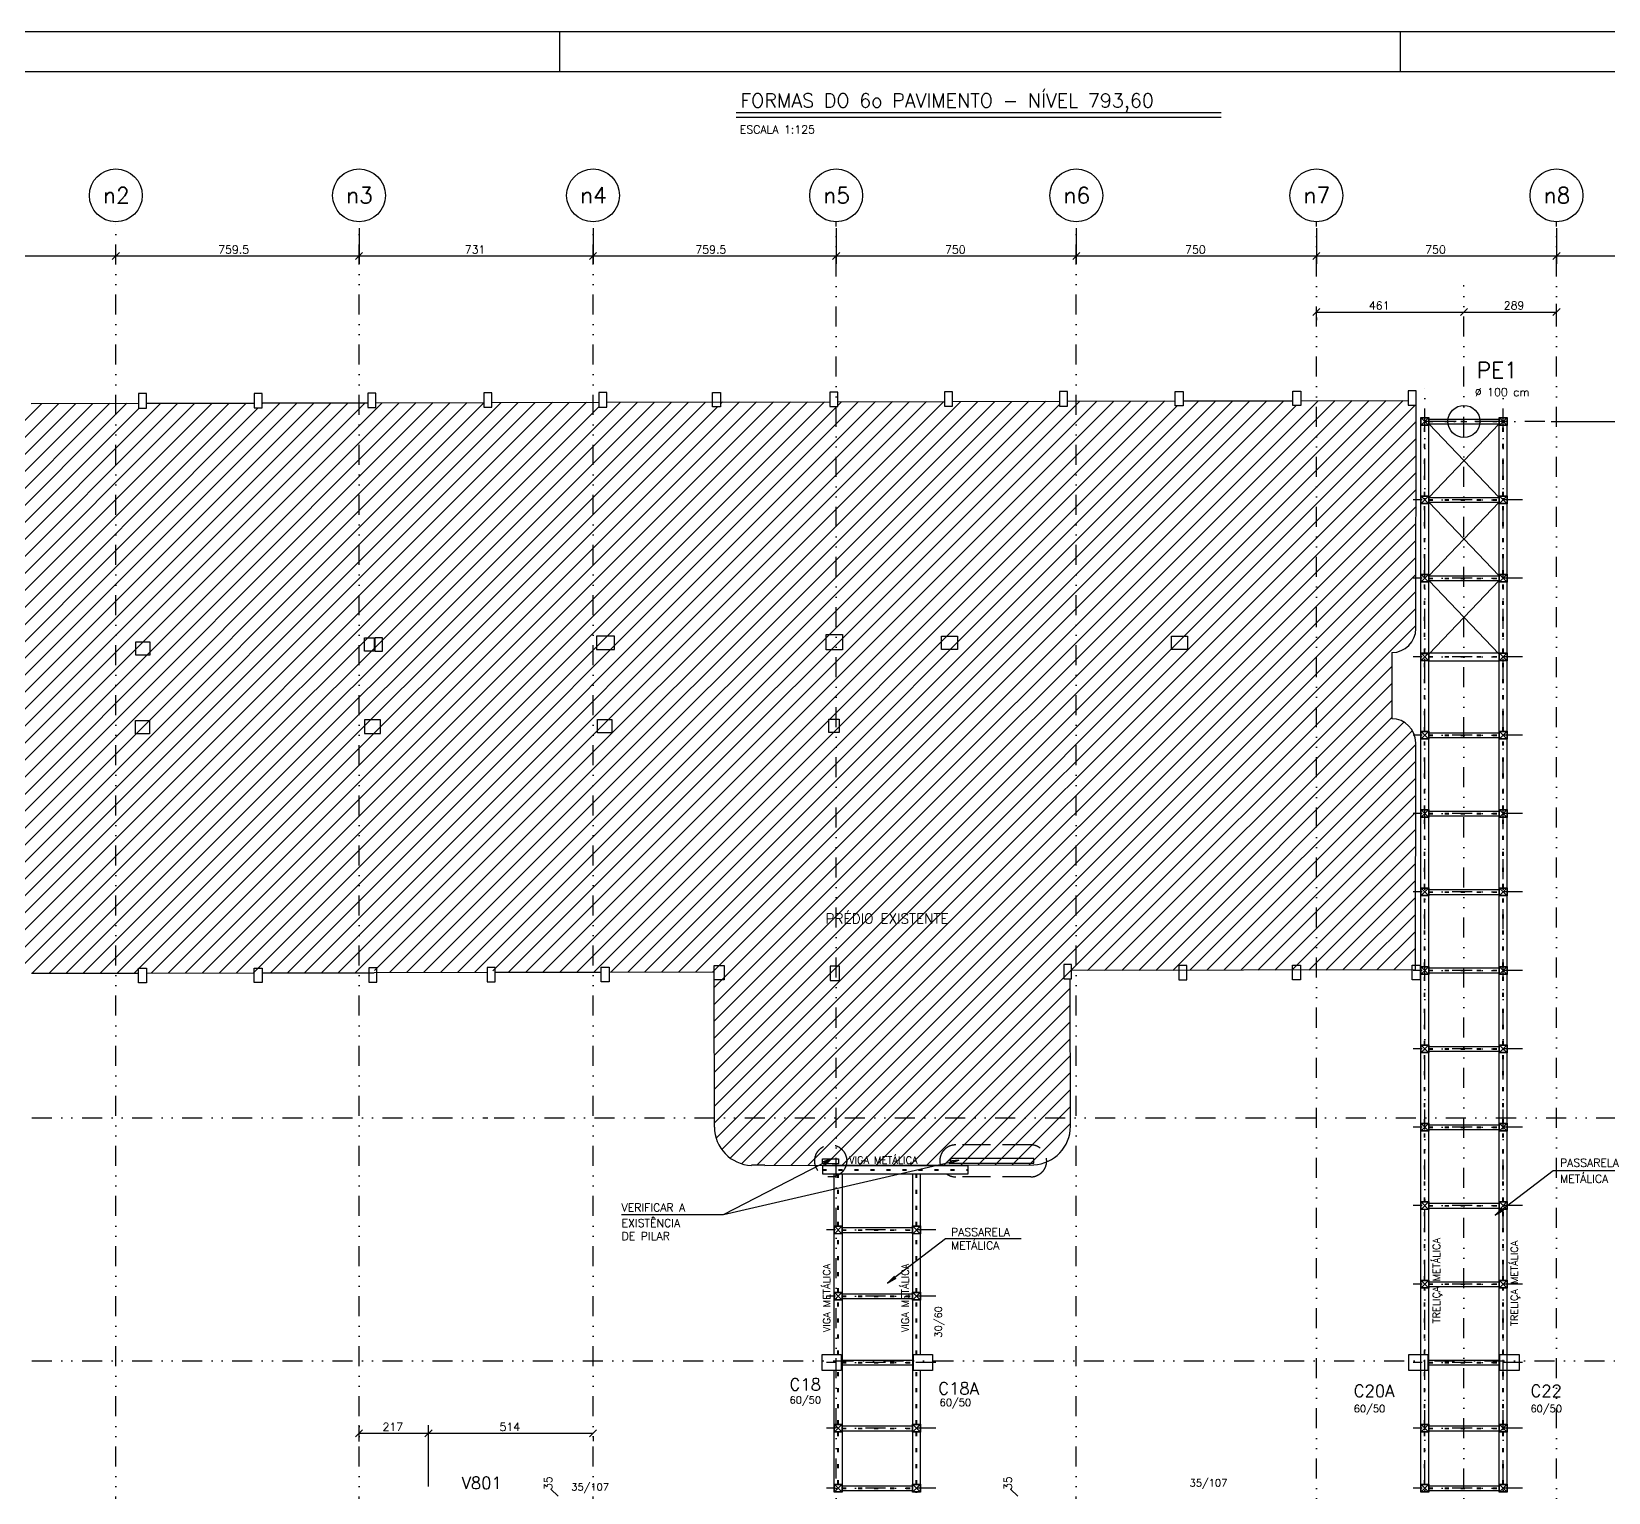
# Model space of a CAD drawing. Extents: x 535712 to 550587, y -55 to 10457.
# Drawn here: x 538436 to 543362, y 5893 to 10457 of the extents above; entities that cross this region are included whole.
import ezdxf

# ---------------------------------------------------------------- set-up
doc = ezdxf.new("R2010")
doc.units = 0
doc.header["$LTSCALE"] = 125
doc.header["$MEASUREMENT"] = 0
for name, pattern in [('DIVIDE', [1.25, 0.5, -0.25, 0, -0.25, 0, -0.25]), ('ESTILO_TQS_0001', [1, 0.7, -0.3]), ('ESTILO_TQS_0002', [0.4, 0.1, -0.3]), ('HIDDEN', [0.375, 0.25, -0.125])]:
    doc.linetypes.add(name, pattern=pattern)
doc.layers.get('0').update_dxf_attribs({"linetype": 'CONTINUOUS'})
for name, color, linetype in [('200', 151, 'ESTILO_TQS_0002'), ('205', 14, 'DIVIDE'), ('210', 11, 'HIDDEN'), ('211', 240, 'ESTILO_TQS_0001'), ('216', 7, 'CONTINUOUS'), ('220', 4, 'CONTINUOUS'), ('221', 5, 'CONTINUOUS'), ('222', 6, 'CONTINUOUS'), ('230', 3, 'CONTINUOUS'), ('231', 5, 'CONTINUOUS'), ('238', 11, 'CONTINUOUS'), ('241', 5, 'CONTINUOUS'), ('250', 5, 'CONTINUOUS')]:
    doc.layers.add(name, color=color, linetype=linetype)
doc.styles.get("Standard").update_dxf_attribs({"font": 'ROMANS.SHX'})

msp = doc.modelspace()

# ---------------------------------------------------------------- linework, layer by layer
for p, q in [((535711.8, 10457.2), (550586.8, 10457.2)), ((540086.8, 10332.2), (540086.8, 10457.2)), ((542711.8, 10332.2), (542711.8, 10457.2))]:
    msp.add_line(p, q)
at = {"layer": '200'}
for p, q in [((542787.2, 9006.7), (542787.2, 9226.7)), ((542788.7, 9006.7), (542788.7, 9226.7)), ((542800.5, 9240), (543020.5, 9240)), ((542800.5, 9238.5), (543020.5, 9238.5)), ((543032.2, 9006.7), (543032.2, 9226.7)), ((543033.7, 9006.7), (543033.7, 9226.7)), ((542787.2, 8761.7), (542787.2, 8981.7)), ((542788.7, 8761.7), (542788.7, 8981.7)), ((542800.5, 8995), (543020.5, 8995)), ((542800.5, 8993.5), (543020.5, 8993.5)), ((543032.2, 8761.7), (543032.2, 8981.7)), ((543033.7, 8761.7), (543033.7, 8981.7)), ((542787.2, 8516.7), (542787.2, 8736.7)), ((542788.7, 8516.7), (542788.7, 8736.7)), ((542800.5, 8750), (543020.5, 8750)), ((542800.5, 8748.5), (543020.5, 8748.5)), ((543032.2, 8516.7), (543032.2, 8736.7)), ((543033.7, 8516.7), (543033.7, 8736.7)), ((542787.2, 8271.7), (542787.2, 8491.7)), ((542788.7, 8271.7), (542788.7, 8491.7)), ((542800.5, 8505), (543020.5, 8505)), ((542800.5, 8503.5), (543020.5, 8503.5)), ((543032.2, 8271.7), (543032.2, 8491.7)), ((543033.7, 8271.7), (543033.7, 8491.7)), ((542787.2, 8026.7), (542787.2, 8246.7)), ((542788.7, 8026.7), (542788.7, 8246.7)), ((542800.5, 8260), (543020.5, 8260)), ((542800.5, 8258.5), (543020.5, 8258.5)), ((543032.2, 8026.7), (543032.2, 8246.7)), ((543033.7, 8026.7), (543033.7, 8246.7)), ((542787.2, 7781.7), (542787.2, 8001.7)), ((542788.7, 7781.7), (542788.7, 8001.7)), ((542800.5, 8015), (543020.5, 8015)), ((542800.5, 8013.5), (543020.5, 8013.5)), ((543032.2, 7781.7), (543032.2, 8001.7)), ((543033.7, 7781.7), (543033.7, 8001.7)), ((542787.2, 7536.7), (542787.2, 7756.7)), ((542788.7, 7536.7), (542788.7, 7756.7)), ((542800.5, 7770), (543020.5, 7770)), ((542800.5, 7768.5), (543020.5, 7768.5)), ((543032.2, 7536.7), (543032.2, 7756.7)), ((543033.7, 7536.7), (543033.7, 7756.7)), ((542787.2, 7291.7), (542787.2, 7511.7)), ((542788.7, 7291.7), (542788.7, 7511.7)), ((542800.5, 7525), (543020.5, 7525)), ((542800.5, 7523.5), (543020.5, 7523.5)), ((543032.2, 7291.7), (543032.2, 7511.7)), ((543033.7, 7291.7), (543033.7, 7511.7)), ((542787.2, 7046.7), (542787.2, 7266.7)), ((542788.7, 7046.7), (542788.7, 7266.7)), ((542800.5, 7280), (543020.5, 7280)), ((542800.5, 7278.5), (543020.5, 7278.5)), ((543032.2, 7046.7), (543032.2, 7266.7)), ((543033.7, 7046.7), (543033.7, 7266.7)), ((542787.2, 6801.7), (542787.2, 7021.7)), ((542788.7, 6801.7), (542788.7, 7021.7)), ((542800.5, 7035), (543020.5, 7035)), ((542800.5, 7033.5), (543020.5, 7033.5)), ((543032.2, 6801.7), (543032.2, 7021.7)), ((543033.7, 6801.7), (543033.7, 7021.7)), ((540906.6, 6902.2), (541361.6, 6902.2)), ((540906.6, 6900.2), (541361.6, 6900.2)), ((540954.5, 6725.7), (540954.5, 6888.7)), ((540956.5, 6725.7), (540956.5, 6888.7)), ((541199.5, 6725.7), (541199.5, 6888.7)), ((541201.5, 6725.7), (541201.5, 6888.7)), ((542787.2, 6556.7), (542787.2, 6776.7)), ((542788.7, 6556.7), (542788.7, 6776.7)), ((542800.5, 6790), (543020.5, 6790)), ((542800.5, 6788.5), (543020.5, 6788.5)), ((543032.2, 6556.7), (543032.2, 6776.7)), ((543033.7, 6556.7), (543033.7, 6776.7)), ((540954.5, 6518.7), (540954.5, 6700.7)), ((540956.5, 6518.7), (540956.5, 6700.7)), ((540968, 6714), (541188, 6714)), ((540968, 6712.5), (541188, 6712.5)), ((541199.5, 6518.7), (541199.5, 6700.7)), ((541201.5, 6518.7), (541201.5, 6700.7)), ((540968, 6507), (541188, 6507)), ((540968, 6505.5), (541188, 6505.5)), ((542787.2, 6324.2), (542787.2, 6531.7)), ((542788.7, 6324.2), (542788.7, 6531.7)), ((542800.5, 6545), (543020.5, 6545)), ((542800.5, 6543.5), (543020.5, 6543.5)), ((543032.2, 6324.2), (543032.2, 6531.7)), ((543033.7, 6324.2), (543033.7, 6531.7)), ((540954.5, 6324.3), (540954.5, 6493.7)), ((540956.5, 6324.3), (540956.5, 6493.7)), ((541199.5, 6324.2), (541199.5, 6493.7)), ((541201.5, 6324.2), (541201.5, 6493.7)), ((540954.5, 6106.2), (540954.5, 6274.3)), ((540956.5, 6106.2), (540956.5, 6274.3)), ((540968, 6300), (541188, 6300)), ((540968, 6298.5), (541188, 6298.5)), ((541199.5, 6106.2), (541199.5, 6274.2)), ((541201.5, 6106.2), (541201.5, 6274.2)), ((542787.2, 6106.2), (542787.2, 6274.2)), ((542788.7, 6106.2), (542788.7, 6274.2)), ((542800.5, 6300), (543020.5, 6300)), ((542800.5, 6298.5), (543020.5, 6298.5)), ((543032.2, 6106.2), (543032.2, 6274.2)), ((543033.7, 6106.2), (543033.7, 6274.2)), ((540954.5, 5919.2), (540954.5, 6081.2)), ((540956.5, 5919.2), (540956.5, 6081.2)), ((540968, 6094.5), (541188, 6094.5)), ((540968, 6093), (541188, 6093)), ((541199.5, 5919.2), (541199.5, 6081.2)), ((541201.5, 5919.2), (541201.5, 6081.2)), ((542787.2, 5919.2), (542787.2, 6081.2)), ((542788.7, 5919.2), (542788.7, 6081.2)), ((542800.5, 6094.5), (543020.5, 6094.5)), ((542800.5, 6093), (543020.5, 6093)), ((543032.2, 5919.2), (543032.2, 6081.2)), ((543033.7, 5919.2), (543033.7, 6081.2)), ((540968, 5907.5), (541188, 5907.5)), ((540968, 5906), (541188, 5906)), ((541199.5, 5892.2), (541199.5, 5894.2)), ((541201.5, 5892.2), (541201.5, 5894.2)), ((542800.5, 5907.5), (543020.5, 5907.5)), ((542800.5, 5906), (543020.5, 5906))]:
    msp.add_line(p, q, dxfattribs=at)
at = {"layer": '205'}
for p, q in [((538699.6, 3158.6), (538699.6, 9862.8)), ((539459.1, 3158.6), (539459.1, 9862.8)), ((540190.1, 3158.6), (540190.1, 9862.8)), ((540949.6, 3121.1), (540949.6, 9862.8)), ((541699.6, 3158.6), (541699.6, 9862.8)), ((542449.6, 3121.1), (542449.6, 9862.8)), ((543199.6, 3121.1), (543199.6, 9862.8)), ((542910.6, 5593.1), (542910.6, 9664.7)), ((542788, 5775.4), (542788, 9365.4)), ((543033, 5775.4), (543033, 9365.4)), ((543163, 9239.2), (542741.7, 9239.2)), ((543042.9, 9239.2), (542751.9, 9239.2)), ((543092.9, 8994.2), (542751.9, 8994.2)), ((543092.9, 8749.2), (542751.9, 8749.2)), ((543092.9, 8504.2), (542751.9, 8504.2)), ((543092.9, 8259.2), (542751.9, 8259.2)), ((543092.9, 8014.2), (542751.9, 8014.2)), ((543092.9, 7769.2), (542751.9, 7769.2)), ((543092.9, 7524.2), (542751.9, 7524.2)), ((543092.9, 7279.2), (542751.9, 7279.2)), ((536247.2, 7063.7), (539861.6, 7063.7)), ((539881.6, 7063.7), (545659.7, 7063.7)), ((543092.9, 7034.2), (542751.9, 7034.2)), ((543092.9, 6789.2), (542751.9, 6789.2)), ((541260.4, 6713.2), (540919.5, 6713.2)), ((541260.4, 6506.2), (540919.5, 6506.2)), ((543092.9, 6544.2), (542751.9, 6544.2)), ((536247.2, 6304.2), (546279.2, 6304.2)), ((541260.4, 6299.2), (540919.5, 6299.2)), ((543092.9, 6299.2), (542751.9, 6299.2)), ((541260.4, 6093.7), (540919.5, 6093.7)), ((543092.9, 6093.7), (542751.9, 6093.7)), ((541260.4, 5906.7), (540919.5, 5906.7)), ((543092.9, 5906.7), (542751.9, 5906.7))]:
    msp.add_line(p, q, dxfattribs=at)
at = {"layer": '210'}
msp.add_line((542776.4, 8513.7), (542800.5, 8513.7), dxfattribs=at)
at = {"layer": '211'}
for p, q in [((541557.1, 6979.1), (541323.2, 6979.1)), ((541557.1, 6879.1), (541323.2, 6879.1))]:
    msp.add_line(p, q, dxfattribs=at)
msp.add_circle((540932.5, 6929.1), 50, dxfattribs=at)
for centre, start, end in [((541323.2, 6929.1), 90, 270), ((541557.1, 6929.1), 270, 90)]:
    msp.add_arc(centre, 50, start, end, dxfattribs=at)
at = {"layer": '216'}
for p, q in [((538688.5, 9745), (538710.6, 9767.1)), ((538688.5, 9745), (538710.6, 9767.1)), ((539448, 9745), (539470.1, 9767.1)), ((539448, 9745), (539470.1, 9767.1)), ((540179, 9745), (540201.1, 9767.1)), ((540179, 9745), (540201.1, 9767.1)), ((540938.5, 9745), (540960.6, 9767.1)), ((540938.5, 9745), (540960.6, 9767.1)), ((541688.5, 9745), (541710.6, 9767.1)), ((541688.5, 9745), (541710.6, 9767.1)), ((542438.5, 9745), (542460.6, 9767.1)), ((542438.5, 9745), (542460.6, 9767.1)), ((543188.5, 9745), (543210.6, 9767.1)), ((543188.5, 9745), (543210.6, 9767.1)), ((542438.5, 9570), (542460.6, 9592.1)), ((542899.5, 9570), (542921.6, 9592.1)), ((542899.5, 9570), (542921.6, 9592.1)), ((543188.5, 9570), (543210.6, 9592.1)), ((539448, 6067), (539470.1, 6089.1)), ((539665, 6067), (539687.1, 6089.1)), ((539665, 6067), (539687.1, 6089.1)), ((540179, 6067), (540201.1, 6089.1)), ((540080.7, 5881.2), (540058.6, 5903.3)), ((541516.7, 5881.2), (541494.6, 5903.3))]:
    msp.add_line(p, q, dxfattribs=at)
at = {"layer": '220'}
for points in [[(540905.5, 6324.2), (540965.5, 6324.2), (540965.5, 6274.2), (540905.5, 6274.2), (540905.5, 6324.2)], [(540905.6, 6324.3), (540965.6, 6324.3), (540965.6, 6274.3), (540905.6, 6274.3), (540905.6, 6324.3)], [(541190.5, 6324.2), (541250.5, 6324.2), (541250.5, 6274.2), (541190.5, 6274.2), (541190.5, 6324.2)], [(541190.6, 6324.3), (541250.6, 6324.3), (541250.6, 6274.3), (541190.6, 6274.3), (541190.6, 6324.3)], [(542738, 6324.3), (542798, 6324.3), (542798, 6274.3), (542738, 6274.3), (542738, 6324.3)], [(542738, 6324.2), (542798, 6324.2), (542798, 6274.2), (542738, 6274.2), (542738, 6324.2)], [(543023, 6324.3), (543083, 6324.3), (543083, 6274.3), (543023, 6274.3), (543023, 6324.3)], [(543023, 6324.2), (543083, 6324.2), (543083, 6274.2), (543023, 6274.2), (543023, 6324.2)]]:
    msp.add_lwpolyline(points, dxfattribs=at)
msp.add_circle((542910.5, 9239.2), 50, dxfattribs=at)
msp.add_circle((542910.5, 9239.2), 50, dxfattribs=at)
at = {"layer": '221'}
msp.add_line((540637.5, 10189.7), (542152, 10189.7), dxfattribs=at)
for centre in [(538699.6, 9945.3), (539459.1, 9945.3), (540190.1, 9945.3), (540949.6, 9945.3), (541699.6, 9945.3), (542449.6, 9945.3), (543199.6, 9945.3)]:
    msp.add_circle(centre, 82.5, dxfattribs=at)
at = {"layer": '222'}
for p, q in [((536024.3, 10332.2), (550461.8, 10332.2)), ((540637.5, 10204.7), (542152, 10204.7))]:
    msp.add_line(p, q, dxfattribs=at)
at = {"layer": '230'}
for points in [[(538770.8, 9281), (538795.8, 9281), (538795.8, 9326), (538770.8, 9326), (538770.8, 9281)], [(539131.4, 9281.7), (539156.4, 9281.7), (539156.4, 9326.7), (539131.4, 9326.7), (539131.4, 9281.7)], [(539486.3, 9282.5), (539511.3, 9282.5), (539511.3, 9327.5), (539486.3, 9327.5), (539486.3, 9282.5)], [(539849.1, 9283.5), (539874.1, 9283.5), (539874.1, 9328.5), (539849.1, 9328.5), (539849.1, 9283.5)], [(540208.5, 9284.1), (540233.5, 9284.1), (540233.5, 9329.1), (540208.5, 9329.1), (540208.5, 9284.1)], [(540563.4, 9329.9), (540588.5, 9329.9), (540588.5, 9284.9), (540563.4, 9284.9), (540563.4, 9329.9)], [(540929.9, 9285.7), (540954.9, 9285.7), (540954.9, 9330.7), (540929.9, 9330.7), (540929.9, 9285.7)], [(541288.3, 9286.5), (541313.3, 9286.5), (541313.3, 9331.5), (541288.3, 9331.5), (541288.3, 9286.5)], [(541647, 9287.2), (541672, 9287.2), (541672, 9332.2), (541647, 9332.2), (541647, 9287.2)], [(542008.6, 9333), (542033.7, 9333), (542033.7, 9288.1), (542008.6, 9288.1), (542008.6, 9333)], [(542376.2, 9333.8), (542401.3, 9333.8), (542401.3, 9288.9), (542376.2, 9288.9), (542376.2, 9333.8)], [(542736.3, 9289.6), (542761.3, 9289.6), (542761.3, 9334.6), (542736.3, 9334.6), (542736.3, 9289.6)], [(540918.6, 8573.2), (540969.5, 8573.2), (540969.5, 8525.8), (540918.6, 8525.8), (540918.6, 8573.2)], [(538762, 8551.1), (538805.4, 8551.1), (538805.4, 8509.2), (538762, 8509.2), (538762, 8551.1)], [(539475.8, 8563.2), (539506.8, 8563.2), (539506.8, 8521.2), (539475.8, 8521.2), (539475.8, 8563.2)], [(539508.8, 8521.2), (539532.8, 8521.2), (539532.8, 8563.2), (539508.8, 8563.2), (539508.8, 8521.2)], [(540201.3, 8526.2), (540257.4, 8526.2), (540257.4, 8568.2), (540201.3, 8568.2), (540201.3, 8526.2)], [(541278.8, 8568.1), (541328.9, 8568.1), (541328.9, 8526.2), (541278.8, 8526.2), (541278.8, 8568.1)], [(541996.8, 8568.2), (542046.9, 8568.2), (542046.9, 8526.3), (541996.8, 8526.3), (541996.8, 8568.2)], [(538760.8, 8304.8), (538804.9, 8304.8), (538804.9, 8262.9), (538760.8, 8262.9), (538760.8, 8304.8)], [(539476.2, 8264.4), (539526.1, 8264.4), (539526.1, 8306.5), (539476.2, 8306.5), (539476.2, 8264.4)], [(540204.5, 8308), (540248.9, 8308), (540248.9, 8266.1), (540204.5, 8266.1), (540204.5, 8308)], [(540926.2, 8309.5), (540958.8, 8309.5), (540958.8, 8267.4), (540926.2, 8267.4), (540926.2, 8309.5)], [(540568, 7539.9), (540599.6, 7539.9), (540599.6, 7494.9), (540568, 7494.9), (540568, 7539.9)], [(540960.3, 7537.4), (540930.4, 7537.4), (540930.4, 7492.9), (540960.3, 7492.9), (540960.3, 7537.4)], [(541660.2, 7497.3), (541685.1, 7497.3), (541685.1, 7542.3), (541660.2, 7542.3), (541660.2, 7497.3)], [(542020.2, 7494.4), (542045.1, 7494.4), (542045.1, 7539.4), (542020.2, 7539.4), (542020.2, 7494.4)], [(542400.2, 7495.2), (542375.1, 7495.2), (542375.1, 7540.1), (542400.2, 7540.1), (542400.2, 7495.2)], [(542773.5, 7495.2), (542748.4, 7495.2), (542748.4, 7540.1), (542773.5, 7540.1), (542773.5, 7495.2)], [(538770.5, 7530.8), (538795.5, 7530.8), (538795.5, 7485.8), (538770.5, 7485.8), (538770.5, 7530.8)], [(539131.4, 7531.6), (539156.4, 7531.6), (539156.4, 7486.6), (539131.4, 7486.6), (539131.4, 7531.6)], [(539489.6, 7487.4), (539514.6, 7487.4), (539514.6, 7532.4), (539489.6, 7532.4), (539489.6, 7487.4)], [(539858.9, 7488.2), (539883.9, 7488.2), (539883.9, 7533.2), (539858.9, 7533.2), (539858.9, 7488.2)], [(540240.8, 7488.9), (540215.8, 7488.9), (540215.8, 7533.9), (540240.8, 7533.9), (540240.8, 7488.9)], [(540956.6, 6920.1), (540906.6, 6920.1), (540906.6, 6935.1), (540956.6, 6935.1), (540956.6, 6920.1)], [(541306.8, 6921.5), (541566.8, 6921.5), (541566.8, 6936.5), (541306.8, 6936.5), (541306.8, 6921.5)]]:
    msp.add_lwpolyline(points, dxfattribs=at)
at = {"layer": '231'}
for p, q in [((537340.2, 7583.7), (539053.1, 9296.6)), ((537340.2, 7636.7), (539000, 9296.5)), ((537340.3, 7689.8), (538946.8, 9296.3)), ((537340.3, 7742.8), (538893.7, 9296.2)), ((537340.3, 7795.9), (538840.5, 9296.1)), ((537340.3, 7902), (538734.2, 9295.9)), ((537340.3, 7955), (538681.1, 9295.8)), ((537340.3, 7848.9), (538772.3, 9281)), ((537340.4, 8008.1), (538627.9, 9295.6)), ((537340.4, 8061.1), (538574.8, 9295.5)), ((537340.4, 8114.2), (538521.6, 9295.4)), ((537340.4, 8167.2), (538468.5, 9295.3)), ((537342.5, 7532.9), (539106.3, 9296.7)), ((537375.4, 7512.7), (539144.4, 9281.7)), ((537428.5, 7512.9), (539212.6, 9296.9)), ((537481.7, 7513), (539265.7, 9297)), ((537534.8, 7513.1), (539318.9, 9297.2)), ((537587.9, 7513.2), (539372, 9297.3)), ((537641.1, 7513.3), (539425.2, 9297.4)), ((537694.2, 7513.4), (539478.3, 9297.5)), ((537747.4, 7513.6), (539531.5, 9297.6)), ((537800.5, 7513.7), (539584.6, 9297.7)), ((537853.7, 7513.8), (539637.8, 9297.9)), ((537906.8, 7513.9), (539690.9, 9298)), ((537960, 7514), (539744.1, 9298.1)), ((538013.1, 7514.1), (539797.2, 9298.2)), ((538077, 7524.9), (539849.1, 9297.1)), ((538119.4, 7514.3), (539903.5, 9298.4)), ((538172.4, 7514.3), (539956.7, 9298.5)), ((538225.4, 7514.3), (540009.8, 9298.7)), ((538278.5, 7514.3), (540063, 9298.8)), ((538331.5, 7514.3), (540116.1, 9298.9)), ((538384.5, 7514.3), (540169.3, 9299)), ((538435, 9295.2), (538770.8, 9296)), ((538438.3, 7515.1), (540208.5, 9285.2)), ((538491.5, 7515.2), (540275.6, 9299.2)), ((538544.6, 7515.3), (540328.7, 9299.4)), ((538597.8, 7515.4), (540381.9, 9299.5)), ((538650.9, 7515.5), (540435, 9299.6)), ((538704.1, 7515.6), (540488.1, 9299.7)), ((538757.2, 7515.8), (540541.3, 9299.8)), ((538795.8, 9296), (539131.4, 9296.7)), ((538810.4, 7515.9), (540579.4, 9284.9)), ((538863.5, 7516), (540647.6, 9300.1)), ((538916.7, 7516.1), (540700.7, 9300.2)), ((538969.8, 7516.2), (540753.9, 9300.3)), ((539023, 7516.3), (540807, 9300.4)), ((539076.1, 7516.5), (540860.2, 9300.5)), ((539129.3, 7516.6), (540913.3, 9300.6)), ((539156.4, 9296.8), (539486.3, 9297.5)), ((539156.4, 9293.7), (539159.4, 9296.8)), ((539182.4, 7516.6), (540951.4, 9285.7)), ((539235.4, 7516.6), (541019.6, 9300.9)), ((539288.4, 7516.6), (541072.8, 9301)), ((539341.5, 7516.6), (541125.9, 9301.1)), ((539394.5, 7516.6), (541179.1, 9301.2)), ((539447.5, 7516.6), (541232.2, 9301.3)), ((539507.6, 7523.7), (541285.4, 9301.5)), ((539511.3, 9297.6), (539849.1, 9298.3)), ((539554.5, 7517.5), (541338.5, 9301.6)), ((539607.6, 7517.6), (541391.7, 9301.7)), ((539660.8, 7517.7), (541444.8, 9301.8)), ((539713.9, 7517.8), (541498, 9301.9)), ((539767.1, 7518), (541551.1, 9302)), ((539820.2, 7518.1), (541604.3, 9302.1)), ((539874.1, 9298.4), (540208.5, 9299.1)), ((539877.5, 7522.3), (541647, 9291.9)), ((539926.5, 7518.3), (541710.6, 9302.4)), ((539979.7, 7518.4), (541763.7, 9302.5)), ((540032.8, 7518.5), (541816.9, 9302.6)), ((540086, 7518.7), (541870, 9302.7)), ((540139.1, 7518.8), (541923.2, 9302.8)), ((540192.3, 7518.9), (541976.3, 9303)), ((540233.5, 9299.2), (540929.9, 9300.7)), ((540245.4, 7519), (542014.5, 9288.1)), ((540298.6, 7519.1), (542082.6, 9303.2)), ((540351.7, 7519.2), (542135.8, 9303.3)), ((540404.9, 7519.4), (542188.9, 9303.4)), ((540458, 7519.5), (542242.1, 9303.5)), ((540511.2, 7519.6), (542295.2, 9303.7)), ((540564.3, 7519.7), (542348.4, 9303.8)), ((540568.5, 7470.9), (542386.5, 9288.9)), ((540568.6, 7418), (542454.7, 9304)), ((540568.8, 7365.1), (542507.8, 9304.1)), ((540568.9, 7312.1), (542561, 9304.2)), ((540569, 7259.2), (542614.1, 9304.4)), ((540569.1, 7206.3), (542667.3, 9304.5)), ((540569.2, 7153.4), (542720.4, 9304.6)), ((540569.3, 7100.5), (542758.5, 9289.6)), ((540588.5, 9294), (540594.4, 9299.9)), ((540954.9, 9300.7), (541288.3, 9301.5)), ((540954.9, 9289.2), (540966.5, 9300.8)), ((541313.3, 9301.5), (541647, 9302.2)), ((541672, 9302.3), (542008.6, 9303)), ((542033.7, 9303.1), (542376.2, 9303.8)), ((542401.3, 9303.9), (542736.2, 9304.6)), ((542401.3, 9303.6), (542401.5, 9303.9)), ((542760.3, 8592.2), (542761.3, 9289.6)), ((540569.4, 7047.6), (542761.2, 9239.3)), ((542776.5, 9227.7), (542799.5, 9250.7)), ((542776.5, 9250.7), (542799.5, 9227.7)), ((543021.5, 9250.7), (543044.5, 9227.7)), ((543021.5, 9227.7), (543044.5, 9250.7)), ((540575.9, 7001), (542761.1, 9186.2)), ((540592.3, 6964.3), (542761, 9133.1)), ((540619.5, 6938.5), (542761, 9080)), ((540654.3, 6920.3), (542760.9, 9026.9)), ((540702.2, 6915.2), (542760.8, 8973.8)), ((542776.5, 8982.7), (542799.5, 9005.7)), ((542776.5, 9005.7), (542799.5, 8982.7)), ((543021.5, 9005.7), (543044.5, 8982.7)), ((543021.5, 8982.7), (543044.5, 9005.7)), ((540755.4, 6915.3), (542760.7, 8920.6)), ((540808.5, 6915.4), (542760.7, 8867.5)), ((540861.7, 6915.5), (542760.6, 8814.4)), ((540914.8, 6915.6), (542760.5, 8761.3)), ((542776.5, 8737.7), (542799.5, 8760.7)), ((542776.5, 8760.7), (542799.5, 8737.7)), ((543021.5, 8760.7), (543044.5, 8737.7)), ((543021.5, 8737.7), (543044.5, 8760.7)), ((540968, 6915.8), (542760.4, 8708.2)), ((541021.1, 6915.9), (542760.3, 8655.1)), ((541074.3, 6916), (542760.3, 8602)), ((541735.1, 7523.7), (542684.8, 8473.5)), ((542684.8, 8517.1), (542684.8, 8310.5)), ((542776.5, 8492.7), (542799.5, 8515.7)), ((542776.5, 8515.7), (542799.5, 8492.7)), ((543021.5, 8515.7), (543044.5, 8492.7)), ((543021.5, 8492.7), (543044.5, 8515.7)), ((541788.2, 7523.9), (542684.8, 8420.4)), ((541841.4, 7524), (542684.8, 8367.4)), ((541894.5, 7524.1), (542684.8, 8314.4)), ((541947.7, 7524.2), (542723.1, 8299.7)), ((542000.8, 7524.3), (542749.6, 8273.1)), ((542054, 7524.4), (542759.7, 8230.2)), ((542758.7, 7526), (542759.7, 8235.4)), ((542776.5, 8247.7), (542799.5, 8270.7)), ((542776.5, 8270.7), (542799.5, 8247.7)), ((543021.5, 8270.7), (543044.5, 8247.7)), ((543021.5, 8247.7), (543044.5, 8270.7)), ((542107.1, 7524.5), (542759.6, 8177.1)), ((542160.2, 7524.7), (542759.6, 8124)), ((542213.4, 7524.8), (542759.5, 8070.9)), ((542266.5, 7524.9), (542759.4, 8017.8)), ((542776.5, 8002.7), (542799.5, 8025.7)), ((542776.5, 8025.7), (542799.5, 8002.7)), ((543021.5, 8025.7), (543044.5, 8002.7)), ((543021.5, 8002.7), (543044.5, 8025.7)), ((542319.7, 7525), (542759.3, 7964.7)), ((542372.8, 7525.1), (542759.3, 7911.5)), ((542426, 7525.2), (542759.2, 7858.4)), ((542479.1, 7525.4), (542759.1, 7805.3)), ((542532.3, 7525.5), (542759, 7752.2)), ((542776.5, 7757.7), (542799.5, 7780.7)), ((542776.5, 7780.7), (542799.5, 7757.7)), ((543021.5, 7780.7), (543044.5, 7757.7)), ((543021.5, 7757.7), (543044.5, 7780.7)), ((542585.4, 7525.6), (542758.9, 7699.1)), ((542638.6, 7525.7), (542758.9, 7646)), ((542691.7, 7525.8), (542758.2, 7592.3)), ((538436.2, 7515.1), (538770.5, 7515.8)), ((538795.5, 7515.8), (539131.4, 7516.6)), ((539156.4, 7516.6), (539506.7, 7516.6)), ((539506.7, 7517.4), (539858.9, 7518.2)), ((539884, 7518.2), (540215.8, 7518.9)), ((540240.8, 7519), (540568, 7519.7)), ((540569.5, 7034.9), (540568.5, 7494.9)), ((541681.2, 7037.3), (541680.2, 7497.3)), ((542758.7, 7526), (541685.1, 7523.6)), ((542776.5, 7512.7), (542799.5, 7535.7)), ((542776.5, 7535.7), (542799.5, 7512.7)), ((543021.5, 7535.7), (543044.5, 7512.7)), ((543021.5, 7512.7), (543044.5, 7535.7)), ((541127.4, 6916.1), (541680.3, 7468.9)), ((541180.6, 6916.2), (541680.4, 7416)), ((541233.7, 6916.3), (541680.5, 7363.1)), ((541286.9, 6916.5), (541680.6, 7310.2)), ((542776.5, 7267.7), (542799.5, 7290.7)), ((542776.5, 7290.7), (542799.5, 7267.7)), ((543021.5, 7290.7), (543044.5, 7267.7)), ((543021.5, 7267.7), (543044.5, 7290.7)), ((541340, 6916.6), (541680.7, 7257.3)), ((541393.2, 6916.7), (541680.8, 7204.3)), ((541446.3, 6916.8), (541680.2, 7150.7)), ((541499.5, 6916.9), (541680.2, 7097.6)), ((541552.6, 6917), (541680.2, 7044.6)), ((542776.5, 7022.7), (542799.5, 7045.7)), ((542776.5, 7045.7), (542799.5, 7022.7)), ((543021.5, 7045.7), (543044.5, 7022.7)), ((543021.5, 7022.7), (543044.5, 7045.7)), ((540726.6, 6915.2), (540684.7, 6915.2)), ((540726.6, 6915.1), (540942.9, 6915.7)), ((540937.1, 6915.7), (541566.5, 6917.1)), ((542776.5, 6777.7), (542799.5, 6800.7)), ((542776.5, 6800.7), (542799.5, 6777.7)), ((543021.5, 6800.7), (543044.5, 6777.7)), ((543021.5, 6777.7), (543044.5, 6800.7)), ((540944, 6701.7), (540967, 6724.7)), ((540944, 6724.7), (540967, 6701.7)), ((541189, 6724.7), (541212, 6701.7)), ((541189, 6701.7), (541212, 6724.7)), ((542776.5, 6532.7), (542799.5, 6555.7)), ((542776.5, 6555.7), (542799.5, 6532.7)), ((543021.5, 6555.7), (543044.5, 6532.7)), ((543021.5, 6532.7), (543044.5, 6555.7)), ((540944, 6494.7), (540967, 6517.7)), ((540944, 6517.7), (540967, 6494.7)), ((541189, 6517.7), (541212, 6494.7)), ((541189, 6494.7), (541212, 6517.7)), ((540944, 6082.2), (540967, 6105.2)), ((540944, 6105.2), (540967, 6082.2)), ((541189, 6105.2), (541212, 6082.2)), ((541189, 6082.2), (541212, 6105.2)), ((542776.5, 6082.2), (542799.5, 6105.2)), ((542776.5, 6105.2), (542799.5, 6082.2)), ((543021.5, 6105.2), (543044.5, 6082.2)), ((543021.5, 6082.2), (543044.5, 6105.2)), ((540944, 5895.2), (540967, 5918.2)), ((540944, 5918.2), (540967, 5895.2)), ((541189, 5918.2), (541212, 5895.2)), ((541189, 5895.2), (541212, 5918.2)), ((542776.5, 5895.2), (542799.5, 5918.2)), ((542776.5, 5918.2), (542799.5, 5895.2)), ((543021.5, 5918.2), (543044.5, 5895.2)), ((543021.5, 5895.2), (543044.5, 5918.2))]:
    msp.add_line(p, q, dxfattribs=at)
for centre, radius, start, end in [((542685.2, 8592.2), 75.1, 270.1101, 0.0078), ((542684.6, 8235.4), 75.1, 359.9922, 89.8899), ((540689.1, 7034.7), 119.7, 179.9197, 267.893), ((541561.7, 7036.5), 119.5, 272.2798, 0.4084)]:
    msp.add_arc(centre, radius, start, end, dxfattribs=at)
at = {"layer": '238'}
for p, q in [((542775.5, 5919.2), (542775.5, 9226.7)), ((542800.5, 9246.7), (543020.5, 9246.7)), ((542800.5, 9231.7), (543020.5, 9231.7)), ((542800.5, 5919.2), (542800.5, 9226.7)), ((543020.5, 5919.2), (543020.5, 9226.7)), ((543045.5, 5919.2), (543045.5, 9226.7)), ((542800.5, 9001.7), (543020.5, 9001.7)), ((542800.5, 8986.7), (543020.5, 8986.7)), ((542800.5, 8756.7), (543020.5, 8756.7)), ((542800.5, 8741.7), (543020.5, 8741.7)), ((542800.5, 8516.7), (543020.5, 8516.7)), ((542800.5, 8491.7), (543020.5, 8491.7)), ((542800.5, 8266.7), (543020.5, 8266.7)), ((542800.5, 8251.7), (543020.5, 8251.7)), ((542800.5, 8021.7), (543020.5, 8021.7)), ((542800.5, 8006.7), (543020.5, 8006.7)), ((542800.5, 7776.7), (543020.5, 7776.7)), ((542800.5, 7761.7), (543020.5, 7761.7)), ((542800.5, 7531.7), (543020.5, 7531.7)), ((542800.5, 7516.7), (543020.5, 7516.7)), ((542800.5, 7286.7), (543020.5, 7286.7)), ((542800.5, 7271.7), (543020.5, 7271.7)), ((542800.5, 7041.7), (543020.5, 7041.7)), ((542800.5, 7026.7), (543020.5, 7026.7)), ((540906.6, 6913.7), (540906.6, 6888.7)), ((541361.6, 6913.7), (540906.6, 6913.7)), ((541361.6, 6888.7), (541361.6, 6913.7)), ((540906.6, 6888.7), (541361.6, 6888.7)), ((540943, 6324.3), (540943, 6888.7)), ((540968, 6888.7), (540968, 5919.2)), ((541188, 6888.7), (541188, 5919.2)), ((541213, 6324.2), (541213, 6888.7)), ((542800.5, 6796.7), (543020.5, 6796.7)), ((542800.5, 6781.7), (543020.5, 6781.7)), ((540968, 6720.7), (541188, 6720.7)), ((540968, 6705.7), (541188, 6705.7)), ((542800.5, 6551.7), (543020.5, 6551.7)), ((540968, 6513.7), (541188, 6513.7)), ((542800.5, 6536.7), (543020.5, 6536.7)), ((540968, 6498.7), (541188, 6498.7)), ((540968, 6306.7), (541188, 6306.7)), ((542800.5, 6306.7), (543020.5, 6306.7)), ((540943, 5919.2), (540943, 6274.3)), ((540968, 6291.7), (541188, 6291.7)), ((541213, 5919.2), (541213, 6274.2)), ((542800.5, 6291.7), (543020.5, 6291.7)), ((540968, 6101.2), (541188, 6101.2)), ((540968, 6086.2), (541188, 6086.2)), ((542800.5, 6101.2), (543020.5, 6101.2)), ((542800.5, 6086.2), (543020.5, 6086.2)), ((540968, 5914.2), (541188, 5914.2)), ((542800.5, 5914.2), (543020.5, 5914.2)), ((540968, 5899.2), (541188, 5899.2)), ((542800.5, 5899.2), (543020.5, 5899.2))]:
    msp.add_line(p, q, dxfattribs=at)
at = {"layer": '241'}
for points in [[(542775.5, 9251.7), (542800.5, 9251.7), (542800.5, 9226.7), (542775.5, 9226.7), (542775.5, 9251.7)], [(542776.5, 9250.7), (542799.5, 9250.7), (542799.5, 9227.7), (542776.5, 9227.7), (542776.5, 9250.7)], [(543020.5, 9251.7), (543045.5, 9251.7), (543045.5, 9226.7), (543020.5, 9226.7), (543020.5, 9251.7)], [(543021.5, 9250.7), (543044.5, 9250.7), (543044.5, 9227.7), (543021.5, 9227.7), (543021.5, 9250.7)], [(542775.5, 9006.7), (542800.5, 9006.7), (542800.5, 8981.7), (542775.5, 8981.7), (542775.5, 9006.7)], [(542776.5, 9005.7), (542799.5, 9005.7), (542799.5, 8982.7), (542776.5, 8982.7), (542776.5, 9005.7)], [(543020.5, 9006.7), (543045.5, 9006.7), (543045.5, 8981.7), (543020.5, 8981.7), (543020.5, 9006.7)], [(543021.5, 9005.7), (543044.5, 9005.7), (543044.5, 8982.7), (543021.5, 8982.7), (543021.5, 9005.7)], [(542775.5, 8761.7), (542800.5, 8761.7), (542800.5, 8736.7), (542775.5, 8736.7), (542775.5, 8761.7)], [(542776.5, 8760.7), (542799.5, 8760.7), (542799.5, 8737.7), (542776.5, 8737.7), (542776.5, 8760.7)], [(543020.5, 8761.7), (543045.5, 8761.7), (543045.5, 8736.7), (543020.5, 8736.7), (543020.5, 8761.7)], [(543021.5, 8760.7), (543044.5, 8760.7), (543044.5, 8737.7), (543021.5, 8737.7), (543021.5, 8760.7)], [(542775.5, 8516.7), (542800.5, 8516.7), (542800.5, 8491.7), (542775.5, 8491.7), (542775.5, 8516.7)], [(542776.5, 8515.7), (542799.5, 8515.7), (542799.5, 8492.7), (542776.5, 8492.7), (542776.5, 8515.7)], [(543020.5, 8516.7), (543045.5, 8516.7), (543045.5, 8491.7), (543020.5, 8491.7), (543020.5, 8516.7)], [(543021.5, 8515.7), (543044.5, 8515.7), (543044.5, 8492.7), (543021.5, 8492.7), (543021.5, 8515.7)], [(542775.5, 8271.7), (542800.5, 8271.7), (542800.5, 8246.7), (542775.5, 8246.7), (542775.5, 8271.7)], [(542776.5, 8270.7), (542799.5, 8270.7), (542799.5, 8247.7), (542776.5, 8247.7), (542776.5, 8270.7)], [(543020.5, 8271.7), (543045.5, 8271.7), (543045.5, 8246.7), (543020.5, 8246.7), (543020.5, 8271.7)], [(543021.5, 8270.7), (543044.5, 8270.7), (543044.5, 8247.7), (543021.5, 8247.7), (543021.5, 8270.7)], [(542775.5, 8026.7), (542800.5, 8026.7), (542800.5, 8001.7), (542775.5, 8001.7), (542775.5, 8026.7)], [(542776.5, 8025.7), (542799.5, 8025.7), (542799.5, 8002.7), (542776.5, 8002.7), (542776.5, 8025.7)], [(543020.5, 8026.7), (543045.5, 8026.7), (543045.5, 8001.7), (543020.5, 8001.7), (543020.5, 8026.7)], [(543021.5, 8025.7), (543044.5, 8025.7), (543044.5, 8002.7), (543021.5, 8002.7), (543021.5, 8025.7)], [(542775.5, 7781.7), (542800.5, 7781.7), (542800.5, 7756.7), (542775.5, 7756.7), (542775.5, 7781.7)], [(542776.5, 7780.7), (542799.5, 7780.7), (542799.5, 7757.7), (542776.5, 7757.7), (542776.5, 7780.7)], [(543020.5, 7781.7), (543045.5, 7781.7), (543045.5, 7756.7), (543020.5, 7756.7), (543020.5, 7781.7)], [(543021.5, 7780.7), (543044.5, 7780.7), (543044.5, 7757.7), (543021.5, 7757.7), (543021.5, 7780.7)], [(542775.5, 7536.7), (542800.5, 7536.7), (542800.5, 7511.7), (542775.5, 7511.7), (542775.5, 7536.7)], [(543020.5, 7536.7), (543045.5, 7536.7), (543045.5, 7511.7), (543020.5, 7511.7), (543020.5, 7536.7)], [(542776.5, 7535.7), (542799.5, 7535.7), (542799.5, 7512.7), (542776.5, 7512.7), (542776.5, 7535.7)], [(543021.5, 7535.7), (543044.5, 7535.7), (543044.5, 7512.7), (543021.5, 7512.7), (543021.5, 7535.7)], [(542775.5, 7291.7), (542800.5, 7291.7), (542800.5, 7266.7), (542775.5, 7266.7), (542775.5, 7291.7)], [(542776.5, 7290.7), (542799.5, 7290.7), (542799.5, 7267.7), (542776.5, 7267.7), (542776.5, 7290.7)], [(543020.5, 7291.7), (543045.5, 7291.7), (543045.5, 7266.7), (543020.5, 7266.7), (543020.5, 7291.7)], [(543021.5, 7290.7), (543044.5, 7290.7), (543044.5, 7267.7), (543021.5, 7267.7), (543021.5, 7290.7)], [(542775.5, 7046.7), (542800.5, 7046.7), (542800.5, 7021.7), (542775.5, 7021.7), (542775.5, 7046.7)], [(542776.5, 7045.7), (542799.5, 7045.7), (542799.5, 7022.7), (542776.5, 7022.7), (542776.5, 7045.7)], [(543020.5, 7046.7), (543045.5, 7046.7), (543045.5, 7021.7), (543020.5, 7021.7), (543020.5, 7046.7)], [(543021.5, 7045.7), (543044.5, 7045.7), (543044.5, 7022.7), (543021.5, 7022.7), (543021.5, 7045.7)], [(542775.5, 6801.7), (542800.5, 6801.7), (542800.5, 6776.7), (542775.5, 6776.7), (542775.5, 6801.7)], [(542776.5, 6800.7), (542799.5, 6800.7), (542799.5, 6777.7), (542776.5, 6777.7), (542776.5, 6800.7)], [(543020.5, 6801.7), (543045.5, 6801.7), (543045.5, 6776.7), (543020.5, 6776.7), (543020.5, 6801.7)], [(543021.5, 6800.7), (543044.5, 6800.7), (543044.5, 6777.7), (543021.5, 6777.7), (543021.5, 6800.7)], [(540943, 6725.7), (540968, 6725.7), (540968, 6700.7), (540943, 6700.7), (540943, 6725.7)], [(540944, 6724.7), (540967, 6724.7), (540967, 6701.7), (540944, 6701.7), (540944, 6724.7)], [(541188, 6725.7), (541213, 6725.7), (541213, 6700.7), (541188, 6700.7), (541188, 6725.7)], [(541189, 6724.7), (541212, 6724.7), (541212, 6701.7), (541189, 6701.7), (541189, 6724.7)], [(542775.5, 6556.7), (542800.5, 6556.7), (542800.5, 6531.7), (542775.5, 6531.7), (542775.5, 6556.7)], [(542776.5, 6555.7), (542799.5, 6555.7), (542799.5, 6532.7), (542776.5, 6532.7), (542776.5, 6555.7)], [(543020.5, 6556.7), (543045.5, 6556.7), (543045.5, 6531.7), (543020.5, 6531.7), (543020.5, 6556.7)], [(543021.5, 6555.7), (543044.5, 6555.7), (543044.5, 6532.7), (543021.5, 6532.7), (543021.5, 6555.7)], [(540943, 6518.7), (540968, 6518.7), (540968, 6493.7), (540943, 6493.7), (540943, 6518.7)], [(540944, 6517.7), (540967, 6517.7), (540967, 6494.7), (540944, 6494.7), (540944, 6517.7)], [(541188, 6518.7), (541213, 6518.7), (541213, 6493.7), (541188, 6493.7), (541188, 6518.7)], [(541189, 6517.7), (541212, 6517.7), (541212, 6494.7), (541189, 6494.7), (541189, 6517.7)], [(540943, 6106.2), (540968, 6106.2), (540968, 6081.2), (540943, 6081.2), (540943, 6106.2)], [(540944, 6105.2), (540967, 6105.2), (540967, 6082.2), (540944, 6082.2), (540944, 6105.2)], [(541188, 6106.2), (541213, 6106.2), (541213, 6081.2), (541188, 6081.2), (541188, 6106.2)], [(541189, 6105.2), (541212, 6105.2), (541212, 6082.2), (541189, 6082.2), (541189, 6105.2)], [(542775.5, 6106.2), (542800.5, 6106.2), (542800.5, 6081.2), (542775.5, 6081.2), (542775.5, 6106.2)], [(542776.5, 6105.2), (542799.5, 6105.2), (542799.5, 6082.2), (542776.5, 6082.2), (542776.5, 6105.2)], [(543020.5, 6106.2), (543045.5, 6106.2), (543045.5, 6081.2), (543020.5, 6081.2), (543020.5, 6106.2)], [(543021.5, 6105.2), (543044.5, 6105.2), (543044.5, 6082.2), (543021.5, 6082.2), (543021.5, 6105.2)], [(540943, 5919.2), (540968, 5919.2), (540968, 5894.2), (540943, 5894.2), (540943, 5919.2)], [(540944, 5918.2), (540967, 5918.2), (540967, 5895.2), (540944, 5895.2), (540944, 5918.2)], [(541188, 5919.2), (541213, 5919.2), (541213, 5894.2), (541188, 5894.2), (541188, 5919.2)], [(541189, 5918.2), (541212, 5918.2), (541212, 5895.2), (541189, 5895.2), (541189, 5918.2)], [(542775.5, 5919.2), (542800.5, 5919.2), (542800.5, 5894.2), (542775.5, 5894.2), (542775.5, 5919.2)], [(542776.5, 5918.2), (542799.5, 5918.2), (542799.5, 5895.2), (542776.5, 5895.2), (542776.5, 5918.2)], [(543020.5, 5919.2), (543045.5, 5919.2), (543045.5, 5894.2), (543020.5, 5894.2), (543020.5, 5919.2)], [(543021.5, 5918.2), (543044.5, 5918.2), (543044.5, 5895.2), (543021.5, 5895.2), (543021.5, 5918.2)]]:
    msp.add_lwpolyline(points, dxfattribs=at)
at = {"layer": '250'}
for p, q in [((539459.1, 9842.8), (539459.1, 9731)), ((540190.1, 9842.8), (540190.1, 9731)), ((540949.6, 9842.8), (540949.6, 9731)), ((541699.6, 9842.8), (541699.6, 9731)), ((542449.6, 9842.8), (542449.6, 9731)), ((543199.6, 9842.8), (543199.6, 9731)), ((537690.1, 9756), (538699.6, 9756)), ((538699.6, 9756), (539459.1, 9756)), ((539459.1, 9756), (540190.1, 9756)), ((540190.1, 9756), (540949.6, 9756)), ((540949.6, 9756), (541699.6, 9756)), ((541699.6, 9756), (542449.6, 9756)), ((542449.6, 9756), (543199.6, 9756)), ((543199.6, 9756), (543949.6, 9756)), ((543199.6, 9591.7), (543199.6, 9606)), ((542449.6, 9581), (542910.6, 9581)), ((542449.6, 9564.2), (542449.6, 9556)), ((542910.6, 9581), (543199.6, 9581)), ((542800.6, 9001.7), (543020.6, 9231.7)), ((542800.6, 9231.7), (543020.6, 9001.7)), ((543183, 9239.2), (543681.9, 9239.2)), ((542800.6, 8756.7), (543020.6, 8986.7)), ((542800.6, 8986.7), (543020.6, 8756.7)), ((542800.6, 8511.7), (543020.6, 8741.7)), ((542800.6, 8741.7), (543020.6, 8511.7)), ((539459.1, 6052.2), (539459.1, 6103)), ((539459.1, 6078), (539676.1, 6078)), ((539676.1, 5912.2), (539676.1, 6103)), ((539676.1, 6078), (540190.1, 6078)), ((540190.1, 6066.7), (540190.1, 6053)), ((540190.1, 6066.7), (540190.1, 6053))]:
    msp.add_line(p, q, dxfattribs=at)
for points in [[(540279.5, 6761.3), (540597.4, 6761.3), (540935.3, 6936), (540909.6, 6918.2), (540935.3, 6936), (540905.9, 6925.4)], [(540597.4, 6761.3), (541332.2, 6931.4), (541302.9, 6920.4), (541332.2, 6931.4), (541301.1, 6928.4)], [(543430.6, 6898.2), (543189.4, 6898.2), (543007.9, 6759.4), (543030, 6781.5), (543007.9, 6759.4), (543035, 6775)], [(541527.3, 6685.7), (541291.1, 6685.7), (541109.6, 6546.9), (541131.7, 6569), (541109.6, 6546.9), (541136.7, 6562.5)]]:
    msp.add_lwpolyline(points, dxfattribs=at)

# ---------------------------------------------------------------- texts
at = {"layer": '216'}
for s, height, p in [('ESCALA 1:125', 25, (540648.6, 10138.6)), ('759.5', 25, (539019.3, 9763.5)), ('731', 25, (539789.6, 9763.5)), ('759.5', 25, (540509.8, 9763.5)), ('750', 25, (541289.6, 9763.5)), ('750', 25, (542039.6, 9763.5)), ('750', 25, (542789.6, 9763.5)), ('461', 25, (542613.8, 9588.5)), ('289', 25, (543034.9, 9589.1)), ('%%c 100 cm', 25, (542944.4, 9318.4)), ('VIGA METÁLICA', 22.5, (540989.8, 6920.3)), ('PASSARELA', 25, (543210.4, 6910.7)), ('METÁLICA', 25, (543210.4, 6860.8)), ('VERIFICAR A', 25, (540279.1, 6770.8)), ('EXISTÊNCIA', 25, (540279.1, 6722.4)), ('DE PILAR', 25, (540279.1, 6681.4)), ('PASSARELA', 25, (541308.2, 6694.2)), ('METÁLICA', 25, (541308.2, 6652.2)), ('60/50', 22.5, (540804, 6170.9)), ('60/50', 22.5, (541272.7, 6163)), ('60/50', 22.5, (542566.3, 6144)), ('60/50', 22.5, (543118.3, 6144)), ('217', 25, (539532.6, 6085.5)), ('514', 25, (539898.1, 6085.5)), ('35/107', 22.5, (540122.3, 5899)), ('35/107', 22.5, (542053.7, 5911.9))]:
    msp.add_text(s, height=height, dxfattribs=at).set_placement(p)
for s, height, p in [('TRELIÇA METÁLICA', 22.5, (542835.8, 6421.2)), ('TRELIÇA METÁLICA', 22.5, (543079.3, 6412.9)), ('VIGA METÁLICA', 22.5, (540931.2, 6393.7)), ('VIGA METÁLICA', 22.5, (541176.2, 6393.7)), ('30/60', 22.5, (541280, 6376.9)), ('35', 25, (540062.1, 5900.6)), ('35', 25, (541498.1, 5900.6))]:
    msp.add_text(s, height=height, rotation=90, dxfattribs=at).set_placement(p)
at = {"layer": '220'}
for s, height, p in [('n2', 50, (538659.4, 9920.5)), ('n3', 50, (539418.9, 9920.5)), ('n4', 50, (540149.9, 9920.5)), ('n5', 50, (540909.4, 9920.5)), ('n6', 50, (541659.4, 9920.5)), ('n7', 50, (542409.4, 9920.5)), ('n8', 50, (543159.4, 9920.5)), ('PE1', 50, (542950.2, 9374.6)), ('PRÉDIO EXISTENTE', 31.25, (540916.2, 7670.4)), ('C18', 37.5, (540804, 6212.2)), ('C18A', 37.5, (541268.5, 6199.7)), ('C20A', 37.5, (542566.3, 6191.7)), ('C22', 37.5, (543118.3, 6191.7)), ('V801', 37.5, (539779.7, 5904.2))]:
    msp.add_text(s, height=height, dxfattribs=at).set_placement(p)
at = {"layer": '222'}
msp.add_text('FORMAS DO 6o PAVIMENTO - NÍVEL 793,60 ', height=43.75, dxfattribs=at).set_placement((540650.1, 10219.7))

doc.saveas('drawing.dxf')
